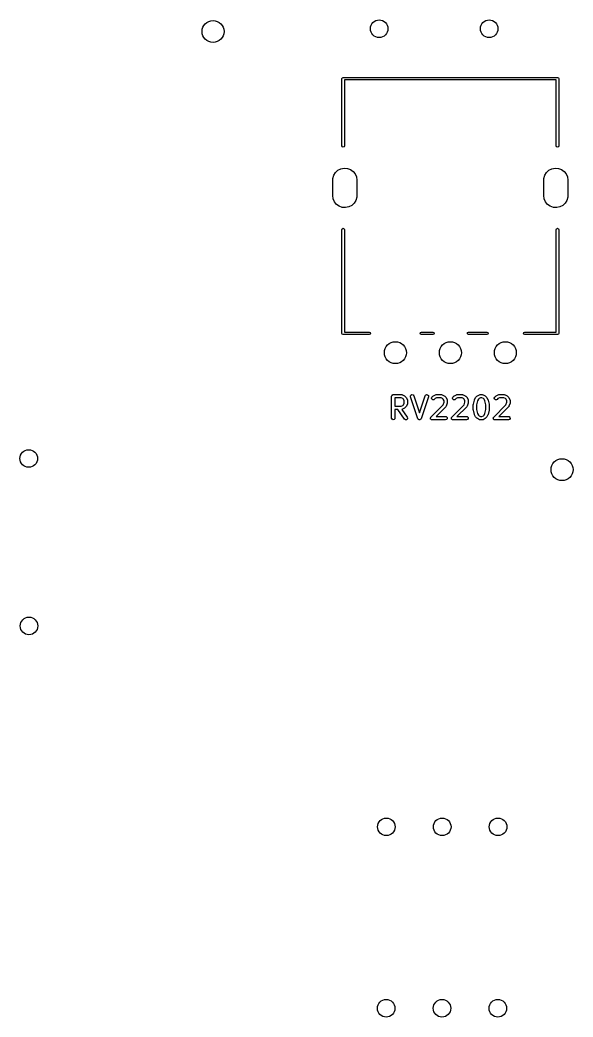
# Model space of a CAD drawing. Extents: x 126 to 289, y -245 to -37.
# Drawn here: x 213.34 to 238.5, y -137.18 to -91.8 of the extents above; entities that cross this region are included whole.
import ezdxf

# ---------------------------------------------------------------- set-up
doc = ezdxf.new("R2010")
doc.units = 0
doc.layers.add('BLACK', color=7, linetype='CONTINUOUS')

msp = doc.modelspace()

# ---------------------------------------------------------------- linework, layer by layer
at = {"layer": 'BLACK', "linetype": 'CONTINUOUS'}
for p, q in [((227.988, -94.474), (228.006, -94.4316)), ((227.988, -97.534), (227.988, -94.474)), ((228.006, -94.4316), (228.048, -94.414)), ((228.048, -94.414), (237.788, -94.414)), ((237.728, -94.534), (228.108, -94.534)), ((228.108, -94.534), (228.108, -97.534)), ((237.728, -97.534), (237.728, -94.534)), ((237.788, -94.414), (237.83, -94.4316)), ((237.83, -94.4316), (237.848, -94.474)), ((237.848, -94.474), (237.848, -97.534)), ((228.006, -97.5764), (227.988, -97.534)), ((228.108, -97.534), (228.09, -97.5764)), ((237.746, -97.5764), (237.728, -97.534)), ((237.848, -97.534), (237.83, -97.5764)), ((228.048, -97.594), (228.006, -97.5764)), ((228.09, -97.5764), (228.048, -97.594)), ((237.788, -97.594), (237.746, -97.5764)), ((237.83, -97.5764), (237.788, -97.594)), ((227.574, -99.0137), (227.616, -98.8703)), ((227.616, -98.8703), (227.694, -98.7434)), ((227.694, -98.7434), (227.804, -98.6424)), ((227.804, -98.6424), (227.937, -98.5746)), ((227.937, -98.5746), (228.083, -98.5451)), ((228.083, -98.5451), (228.232, -98.556)), ((228.232, -98.556), (228.373, -98.6066)), ((228.373, -98.6066), (228.495, -98.6931)), ((228.495, -98.6931), (228.588, -98.8091)), ((228.588, -98.8091), (228.648, -98.9461)), ((237.174, -99.0137), (237.216, -98.8703)), ((237.216, -98.8703), (237.294, -98.7434)), ((237.294, -98.7434), (237.404, -98.6424)), ((237.404, -98.6424), (237.537, -98.5746)), ((237.537, -98.5746), (237.683, -98.5451)), ((237.683, -98.5451), (237.832, -98.556)), ((237.832, -98.556), (237.973, -98.6066)), ((237.973, -98.6066), (238.095, -98.6931)), ((238.095, -98.6931), (238.188, -98.8091)), ((238.188, -98.8091), (238.248, -98.9461)), ((227.568, -99.094), (227.574, -99.0137)), ((227.568, -99.794), (227.568, -99.094)), ((228.648, -98.9461), (228.668, -99.094)), ((228.668, -99.094), (228.668, -99.794)), ((237.168, -99.094), (237.174, -99.0137)), ((237.168, -99.794), (237.168, -99.094)), ((238.248, -98.9461), (238.268, -99.094)), ((238.268, -99.094), (238.268, -99.794)), ((227.588, -99.9419), (227.568, -99.794)), ((228.668, -99.794), (228.662, -99.8743)), ((237.188, -99.9419), (237.168, -99.794)), ((238.268, -99.794), (238.262, -99.8743)), ((227.648, -100.079), (227.588, -99.9419)), ((227.741, -100.195), (227.648, -100.079)), ((227.863, -100.281), (227.741, -100.195)), ((228.004, -100.332), (227.863, -100.281)), ((228.432, -100.246), (228.299, -100.313)), ((228.542, -100.145), (228.432, -100.246)), ((228.62, -100.018), (228.542, -100.145)), ((228.662, -99.8743), (228.62, -100.018)), ((237.248, -100.079), (237.188, -99.9419)), ((237.341, -100.195), (237.248, -100.079)), ((237.463, -100.281), (237.341, -100.195)), ((237.604, -100.332), (237.463, -100.281)), ((238.032, -100.246), (237.899, -100.313)), ((238.142, -100.145), (238.032, -100.246)), ((238.22, -100.018), (238.142, -100.145)), ((238.262, -99.8743), (238.22, -100.018)), ((228.153, -100.343), (228.004, -100.332)), ((228.299, -100.313), (228.153, -100.343)), ((237.753, -100.343), (237.604, -100.332)), ((237.899, -100.313), (237.753, -100.343)), ((227.978, -101.344), (227.996, -101.302)), ((227.978, -106.064), (227.978, -101.344)), ((227.996, -101.302), (228.038, -101.284)), ((228.038, -101.284), (228.08, -101.302)), ((228.08, -101.302), (228.098, -101.344)), ((228.098, -101.344), (228.098, -106.004)), ((237.728, -101.344), (237.746, -101.302)), ((237.728, -106.004), (237.728, -101.344)), ((237.746, -101.302), (237.788, -101.284)), ((237.788, -101.284), (237.83, -101.302)), ((237.83, -101.302), (237.848, -101.344)), ((237.848, -101.344), (237.848, -106.064)), ((227.996, -106.106), (227.978, -106.064)), ((228.038, -106.124), (227.996, -106.106)), ((228.043, -106.122), (228.038, -106.124)), ((228.048, -106.124), (228.043, -106.122)), ((229.228, -106.124), (228.048, -106.124)), ((228.098, -106.004), (229.228, -106.004)), ((229.228, -106.004), (229.27, -106.022)), ((229.27, -106.106), (229.228, -106.124)), ((229.27, -106.022), (229.288, -106.064)), ((229.288, -106.064), (229.27, -106.106)), ((231.538, -106.064), (231.556, -106.022)), ((231.556, -106.106), (231.538, -106.064)), ((231.556, -106.022), (231.598, -106.004)), ((231.598, -106.124), (231.556, -106.106)), ((231.598, -106.004), (232.128, -106.004)), ((232.128, -106.124), (231.598, -106.124)), ((232.128, -106.004), (232.17, -106.022)), ((232.17, -106.106), (232.128, -106.124)), ((232.17, -106.022), (232.188, -106.064)), ((232.188, -106.064), (232.17, -106.106)), ((233.688, -106.064), (233.706, -106.022)), ((233.706, -106.106), (233.688, -106.064)), ((233.706, -106.022), (233.748, -106.004)), ((233.748, -106.124), (233.706, -106.106)), ((233.748, -106.004), (234.578, -106.004)), ((234.578, -106.124), (233.748, -106.124)), ((234.578, -106.004), (234.62, -106.022)), ((234.62, -106.106), (234.578, -106.124)), ((234.62, -106.022), (234.638, -106.064)), ((234.638, -106.064), (234.62, -106.106)), ((236.238, -106.064), (236.256, -106.022)), ((236.256, -106.106), (236.238, -106.064)), ((236.256, -106.022), (236.298, -106.004)), ((236.298, -106.124), (236.256, -106.106)), ((236.298, -106.004), (237.728, -106.004)), ((237.788, -106.124), (236.298, -106.124)), ((237.83, -106.106), (237.788, -106.124)), ((237.848, -106.064), (237.83, -106.106)), ((230.251, -108.91), (230.252, -108.901)), ((230.252, -108.901), (230.265, -108.886)), ((230.265, -108.886), (230.275, -108.869)), ((230.275, -108.869), (230.281, -108.867)), ((230.281, -108.867), (230.285, -108.861)), ((230.285, -108.861), (230.304, -108.858)), ((230.304, -108.858), (230.323, -108.851)), ((230.323, -108.851), (230.704, -108.851)), ((230.704, -108.851), (230.729, -108.856)), ((230.729, -108.856), (230.733, -108.859)), ((230.733, -108.859), (230.737, -108.859)), ((230.737, -108.859), (230.832, -108.907)), ((231.105, -108.924), (231.124, -108.877)), ((231.124, -108.877), (231.169, -108.852)), ((231.169, -108.852), (231.219, -108.862)), ((231.219, -108.862), (231.251, -108.903)), ((231.251, -108.903), (231.513, -109.689)), ((231.513, -109.689), (231.775, -108.903)), ((231.775, -108.903), (231.788, -108.88)), ((231.788, -108.88), (231.832, -108.853)), ((231.832, -108.853), (231.882, -108.86)), ((231.882, -108.86), (231.916, -108.899)), ((231.916, -108.899), (231.918, -108.95)), ((232.146, -108.907), (232.242, -108.859)), ((232.242, -108.859), (232.267, -108.852)), ((232.267, -108.852), (232.271, -108.853)), ((232.271, -108.853), (232.275, -108.851)), ((232.275, -108.851), (232.513, -108.851)), ((232.513, -108.851), (232.539, -108.856)), ((232.539, -108.856), (232.542, -108.859)), ((232.542, -108.859), (232.547, -108.859)), ((232.547, -108.859), (232.642, -108.907)), ((233.099, -108.907), (233.194, -108.859)), ((233.194, -108.859), (233.219, -108.852)), ((233.219, -108.852), (233.223, -108.853)), ((233.223, -108.853), (233.228, -108.851)), ((233.228, -108.851), (233.466, -108.851)), ((233.466, -108.851), (233.491, -108.856)), ((233.491, -108.856), (233.495, -108.859)), ((233.495, -108.859), (233.499, -108.859)), ((233.499, -108.859), (233.594, -108.907)), ((234.146, -108.907), (234.242, -108.859)), ((234.242, -108.859), (234.267, -108.852)), ((234.267, -108.852), (234.271, -108.853)), ((234.271, -108.853), (234.275, -108.851)), ((234.275, -108.851), (234.37, -108.851)), ((234.37, -108.851), (234.396, -108.856)), ((234.396, -108.856), (234.399, -108.859)), ((234.399, -108.859), (234.404, -108.859)), ((234.404, -108.859), (234.499, -108.907)), ((235.004, -108.907), (235.099, -108.859)), ((235.099, -108.859), (235.124, -108.852)), ((235.124, -108.852), (235.128, -108.853)), ((235.128, -108.853), (235.132, -108.851)), ((235.132, -108.851), (235.37, -108.851)), ((235.37, -108.851), (235.396, -108.856)), ((235.396, -108.856), (235.399, -108.859)), ((235.399, -108.859), (235.404, -108.859)), ((235.404, -108.859), (235.499, -108.907)), ((230.248, -108.926), (230.249, -108.917)), ((230.248, -109.926), (230.248, -108.926)), ((230.249, -108.913), (230.251, -108.91)), ((230.249, -108.917), (230.249, -108.913)), ((230.398, -109.001), (230.398, -109.375)), ((230.686, -109.001), (230.398, -109.001)), ((230.755, -109.036), (230.686, -109.001)), ((230.686, -109.375), (230.755, -109.341)), ((230.785, -109.066), (230.755, -109.036)), ((230.755, -109.341), (230.785, -109.311)), ((230.819, -109.135), (230.785, -109.066)), ((230.785, -109.311), (230.819, -109.242)), ((230.819, -109.242), (230.819, -109.135)), ((230.832, -108.907), (230.851, -108.92)), ((230.851, -108.92), (230.852, -108.921)), ((230.852, -108.921), (230.9, -108.969)), ((230.9, -108.969), (230.912, -108.987)), ((230.912, -108.987), (230.914, -108.988)), ((230.914, -108.988), (230.961, -109.083)), ((230.961, -109.293), (230.914, -109.388)), ((230.961, -109.083), (230.969, -109.108)), ((230.962, -109.289), (230.961, -109.293)), ((230.965, -109.285), (230.962, -109.289)), ((230.969, -109.26), (230.965, -109.285)), ((230.969, -109.108), (230.968, -109.113)), ((230.968, -109.113), (230.969, -109.117)), ((230.969, -109.117), (230.969, -109.26)), ((231.109, -108.95), (231.105, -108.924)), ((231.442, -109.95), (231.109, -108.95)), ((231.918, -108.95), (231.584, -109.95)), ((232.032, -109.873), (232.591, -109.314)), ((232.058, -109.015), (232.079, -108.969)), ((232.071, -109.065), (232.058, -109.015)), ((232.113, -109.094), (232.071, -109.065)), ((232.079, -108.969), (232.127, -108.921)), ((232.164, -109.09), (232.113, -109.094)), ((232.127, -108.921), (232.145, -108.908)), ((232.145, -108.908), (232.146, -108.907)), ((232.185, -109.075), (232.164, -109.09)), ((232.224, -109.036), (232.185, -109.075)), ((232.293, -109.001), (232.224, -109.036)), ((232.496, -109.001), (232.293, -109.001)), ((232.564, -109.036), (232.496, -109.001)), ((232.594, -109.066), (232.564, -109.036)), ((232.591, -109.314), (232.629, -109.2)), ((232.629, -109.135), (232.594, -109.066)), ((232.629, -109.2), (232.629, -109.135)), ((232.642, -108.907), (232.66, -108.92)), ((232.66, -108.92), (232.662, -108.921)), ((232.662, -108.921), (232.709, -108.969)), ((232.709, -108.969), (232.722, -108.987)), ((232.722, -108.987), (232.723, -108.988)), ((232.723, -108.988), (232.771, -109.083)), ((232.775, -109.236), (232.727, -109.379)), ((232.771, -109.083), (232.778, -109.108)), ((232.779, -109.212), (232.775, -109.234)), ((232.775, -109.234), (232.775, -109.236)), ((232.778, -109.108), (232.777, -109.113)), ((232.777, -109.113), (232.779, -109.117)), ((232.779, -109.117), (232.779, -109.212)), ((232.984, -109.873), (233.543, -109.314)), ((233.01, -109.015), (233.032, -108.969)), ((233.023, -109.065), (233.01, -109.015)), ((233.065, -109.094), (233.023, -109.065)), ((233.032, -108.969), (233.079, -108.921)), ((233.116, -109.09), (233.065, -109.094)), ((233.079, -108.921), (233.098, -108.908)), ((233.098, -108.908), (233.099, -108.907)), ((233.138, -109.075), (233.116, -109.09)), ((233.177, -109.036), (233.138, -109.075)), ((233.245, -109.001), (233.177, -109.036)), ((233.448, -109.001), (233.245, -109.001)), ((233.516, -109.036), (233.448, -109.001)), ((233.547, -109.066), (233.516, -109.036)), ((233.543, -109.314), (233.581, -109.2)), ((233.581, -109.135), (233.547, -109.066)), ((233.581, -109.2), (233.581, -109.135)), ((233.594, -108.907), (233.612, -108.92)), ((233.612, -108.92), (233.614, -108.921)), ((233.614, -108.921), (233.662, -108.969)), ((233.662, -108.969), (233.674, -108.987)), ((233.674, -108.987), (233.676, -108.988)), ((233.676, -108.988), (233.723, -109.083)), ((233.727, -109.236), (233.68, -109.379)), ((233.723, -109.083), (233.731, -109.108)), ((233.731, -109.212), (233.727, -109.234)), ((233.727, -109.234), (233.727, -109.236)), ((233.731, -109.108), (233.73, -109.113)), ((233.73, -109.113), (233.731, -109.117)), ((233.731, -109.117), (233.731, -109.212)), ((233.962, -109.307), (233.965, -109.293)), ((233.962, -109.545), (233.962, -109.307)), ((233.964, -109.289), (234.012, -109.099)), ((233.965, -109.293), (233.964, -109.289)), ((234.012, -109.099), (234.017, -109.087)), ((234.017, -109.087), (234.018, -109.083)), ((234.018, -109.083), (234.065, -108.988)), ((234.065, -108.988), (234.079, -108.97)), ((234.079, -108.969), (234.127, -108.921)), ((234.079, -108.97), (234.079, -108.969)), ((234.155, -109.143), (234.112, -109.317)), ((234.112, -109.317), (234.112, -109.536)), ((234.127, -108.921), (234.145, -108.908)), ((234.145, -108.908), (234.146, -108.907)), ((234.194, -109.066), (234.155, -109.143)), ((234.224, -109.036), (234.194, -109.066)), ((234.293, -109.001), (234.224, -109.036)), ((234.353, -109.001), (234.293, -109.001)), ((234.421, -109.036), (234.353, -109.001)), ((234.452, -109.066), (234.421, -109.036)), ((234.49, -109.143), (234.452, -109.066)), ((234.533, -109.317), (234.49, -109.143)), ((234.499, -108.907), (234.517, -108.92)), ((234.517, -108.92), (234.519, -108.921)), ((234.519, -108.921), (234.566, -108.969)), ((234.533, -109.536), (234.533, -109.317)), ((234.566, -108.969), (234.579, -108.987)), ((234.579, -108.987), (234.58, -108.988)), ((234.58, -108.988), (234.628, -109.083)), ((234.628, -109.083), (234.632, -109.096)), ((234.632, -109.096), (234.634, -109.099)), ((234.634, -109.099), (234.681, -109.289)), ((234.681, -109.289), (234.682, -109.304)), ((234.682, -109.304), (234.683, -109.307)), ((234.683, -109.307), (234.683, -109.545)), ((234.889, -109.873), (235.448, -109.314)), ((234.915, -109.015), (234.936, -108.969)), ((234.928, -109.065), (234.915, -109.015)), ((234.97, -109.094), (234.928, -109.065)), ((234.936, -108.969), (234.984, -108.921)), ((235.021, -109.09), (234.97, -109.094)), ((234.984, -108.921), (235.002, -108.908)), ((235.002, -108.908), (235.004, -108.907)), ((235.042, -109.075), (235.021, -109.09)), ((235.081, -109.036), (235.042, -109.075)), ((235.15, -109.001), (235.081, -109.036)), ((235.353, -109.001), (235.15, -109.001)), ((235.421, -109.036), (235.353, -109.001)), ((235.452, -109.066), (235.421, -109.036)), ((235.448, -109.314), (235.486, -109.2)), ((235.486, -109.135), (235.452, -109.066)), ((235.486, -109.2), (235.486, -109.135)), ((235.499, -108.907), (235.517, -108.92)), ((235.517, -108.92), (235.519, -108.921)), ((235.519, -108.921), (235.566, -108.969)), ((235.566, -108.969), (235.579, -108.987)), ((235.579, -108.987), (235.58, -108.988)), ((235.58, -108.988), (235.628, -109.083)), ((235.632, -109.236), (235.584, -109.379)), ((235.628, -109.083), (235.635, -109.108)), ((235.636, -109.212), (235.632, -109.234)), ((235.632, -109.234), (235.632, -109.236)), ((235.635, -109.108), (235.634, -109.113)), ((235.634, -109.113), (235.636, -109.117)), ((235.636, -109.117), (235.636, -109.212)), ((230.398, -109.375), (230.686, -109.375)), ((230.522, -109.525), (230.398, -109.525)), ((230.398, -109.525), (230.398, -109.926)), ((230.833, -109.969), (230.522, -109.525)), ((230.708, -109.524), (230.705, -109.525)), ((230.705, -109.525), (230.956, -109.883)), ((230.712, -109.525), (230.708, -109.524)), ((230.737, -109.517), (230.712, -109.525)), ((230.832, -109.47), (230.737, -109.517)), ((230.834, -109.468), (230.832, -109.47)), ((230.852, -109.456), (230.834, -109.468)), ((230.9, -109.408), (230.852, -109.456)), ((230.914, -109.388), (230.9, -109.407)), ((230.9, -109.407), (230.9, -109.408)), ((232.709, -109.408), (232.266, -109.851)), ((232.711, -109.404), (232.709, -109.408)), ((232.715, -109.402), (232.711, -109.404)), ((232.727, -109.379), (232.715, -109.402)), ((233.662, -109.408), (233.218, -109.851)), ((233.663, -109.404), (233.662, -109.408)), ((233.667, -109.402), (233.663, -109.404)), ((233.68, -109.379), (233.667, -109.402)), ((233.963, -109.549), (233.962, -109.545)), ((233.964, -109.564), (233.963, -109.549)), ((234.012, -109.754), (233.964, -109.564)), ((234.014, -109.757), (234.012, -109.754)), ((234.018, -109.769), (234.014, -109.757)), ((234.065, -109.865), (234.018, -109.769)), ((234.112, -109.536), (234.155, -109.71)), ((234.155, -109.71), (234.194, -109.787)), ((234.194, -109.787), (234.224, -109.817)), ((234.421, -109.817), (234.452, -109.787)), ((234.452, -109.787), (234.49, -109.71)), ((234.49, -109.71), (234.533, -109.536)), ((234.628, -109.769), (234.58, -109.865)), ((234.634, -109.754), (234.628, -109.766)), ((234.628, -109.766), (234.628, -109.769)), ((234.681, -109.564), (234.634, -109.754)), ((234.683, -109.545), (234.681, -109.56)), ((234.681, -109.56), (234.681, -109.564)), ((235.566, -109.408), (235.123, -109.851)), ((235.568, -109.404), (235.566, -109.408)), ((235.572, -109.402), (235.568, -109.404)), ((235.584, -109.379), (235.572, -109.402)), ((230.265, -109.975), (230.248, -109.926)), ((230.31, -110), (230.265, -109.975)), ((230.36, -109.991), (230.31, -110)), ((230.393, -109.952), (230.36, -109.991)), ((230.398, -109.926), (230.393, -109.952)), ((230.875, -109.999), (230.833, -109.969)), ((230.926, -109.994), (230.875, -109.999)), ((230.962, -109.958), (230.926, -109.994)), ((230.956, -109.883), (230.967, -109.907)), ((230.967, -109.907), (230.962, -109.958)), ((231.443, -109.952), (231.442, -109.95)), ((231.443, -109.954), (231.443, -109.952)), ((231.459, -109.972), (231.443, -109.954)), ((231.474, -109.99), (231.459, -109.972)), ((231.476, -109.991), (231.474, -109.99)), ((231.478, -109.992), (231.476, -109.991)), ((231.501, -109.996), (231.478, -109.992)), ((231.524, -110.001), (231.501, -109.996)), ((231.526, -110), (231.524, -110.001)), ((231.528, -110), (231.526, -110)), ((231.548, -109.987), (231.528, -110)), ((231.569, -109.976), (231.548, -109.987)), ((231.57, -109.974), (231.569, -109.976)), ((231.572, -109.973), (231.57, -109.974)), ((231.584, -109.95), (231.572, -109.973)), ((232.01, -109.92), (232.011, -109.917)), ((232.016, -109.942), (232.01, -109.92)), ((232.011, -109.913), (232.022, -109.894)), ((232.011, -109.917), (232.011, -109.913)), ((232.02, -109.964), (232.016, -109.942)), ((232.022, -109.966), (232.02, -109.964)), ((232.022, -109.894), (232.032, -109.873)), ((232.023, -109.969), (232.022, -109.966)), ((232.042, -109.982), (232.023, -109.969)), ((232.059, -109.997), (232.042, -109.982)), ((232.064, -109.998), (232.059, -109.997)), ((232.065, -109.999), (232.064, -109.998)), ((232.069, -109.999), (232.065, -109.999)), ((232.085, -110.001), (232.069, -109.999)), ((232.704, -110.001), (232.085, -110.001)), ((232.266, -109.851), (232.704, -109.851)), ((232.704, -109.851), (232.729, -109.856)), ((232.752, -109.984), (232.704, -110.001)), ((232.729, -109.856), (232.769, -109.889)), ((232.778, -109.939), (232.752, -109.984)), ((232.769, -109.889), (232.778, -109.939)), ((232.962, -109.92), (232.964, -109.917)), ((232.968, -109.942), (232.962, -109.92)), ((232.963, -109.913), (232.974, -109.894)), ((232.964, -109.917), (232.963, -109.913)), ((232.972, -109.964), (232.968, -109.942)), ((232.975, -109.966), (232.972, -109.964)), ((232.974, -109.894), (232.984, -109.873)), ((232.976, -109.969), (232.975, -109.966)), ((232.994, -109.982), (232.976, -109.969)), ((233.011, -109.997), (232.994, -109.982)), ((233.016, -109.998), (233.011, -109.997)), ((233.018, -109.999), (233.016, -109.998)), ((233.021, -109.999), (233.018, -109.999)), ((233.037, -110.001), (233.021, -109.999)), ((233.656, -110.001), (233.037, -110.001)), ((233.218, -109.851), (233.656, -109.851)), ((233.656, -109.851), (233.682, -109.856)), ((233.704, -109.984), (233.656, -110.001)), ((233.682, -109.856), (233.721, -109.889)), ((233.73, -109.939), (233.704, -109.984)), ((233.721, -109.889), (233.73, -109.939)), ((234.066, -109.866), (234.065, -109.865)), ((234.079, -109.884), (234.066, -109.866)), ((234.127, -109.932), (234.079, -109.884)), ((234.128, -109.932), (234.127, -109.932)), ((234.146, -109.946), (234.128, -109.932)), ((234.242, -109.993), (234.146, -109.946)), ((234.224, -109.817), (234.293, -109.851)), ((234.246, -109.994), (234.242, -109.993)), ((234.249, -109.997), (234.246, -109.994)), ((234.275, -110.001), (234.249, -109.997)), ((234.37, -110.001), (234.275, -110.001)), ((234.293, -109.851), (234.353, -109.851)), ((234.353, -109.851), (234.421, -109.817)), ((234.375, -110), (234.37, -110.001)), ((234.379, -110.001), (234.375, -110)), ((234.404, -109.993), (234.379, -110.001)), ((234.499, -109.946), (234.404, -109.993)), ((234.5, -109.945), (234.499, -109.946)), ((234.519, -109.932), (234.5, -109.945)), ((234.566, -109.884), (234.519, -109.932)), ((234.567, -109.883), (234.566, -109.884)), ((234.58, -109.865), (234.567, -109.883)), ((234.867, -109.92), (234.869, -109.917)), ((234.873, -109.942), (234.867, -109.92)), ((234.868, -109.913), (234.879, -109.894)), ((234.869, -109.917), (234.868, -109.913)), ((234.877, -109.964), (234.873, -109.942)), ((234.879, -109.966), (234.877, -109.964)), ((234.879, -109.894), (234.889, -109.873)), ((234.88, -109.969), (234.879, -109.966)), ((234.899, -109.982), (234.88, -109.969)), ((234.916, -109.997), (234.899, -109.982)), ((234.921, -109.998), (234.916, -109.997)), ((234.922, -109.999), (234.921, -109.998)), ((234.926, -109.999), (234.922, -109.999)), ((234.942, -110.001), (234.926, -109.999)), ((235.561, -110.001), (234.942, -110.001)), ((235.123, -109.851), (235.561, -109.851)), ((235.561, -109.851), (235.587, -109.856)), ((235.609, -109.984), (235.561, -110.001)), ((235.587, -109.856), (235.626, -109.889)), ((235.635, -109.939), (235.609, -109.984)), ((235.626, -109.889), (235.635, -109.939))]:
    msp.add_line(p, q, dxfattribs=at)
at = {"layer": 'BLACK'}
for centre, radius in [((222.123, -92.329), 0.5), ((229.681, -92.202), 0.4), ((234.681, -92.202), 0.4), ((230.418, -106.944), 0.5), ((232.918, -106.944), 0.5), ((235.418, -106.944), 0.5), ((213.741, -111.76), 0.4), ((237.998, -112.268), 0.5), ((213.751, -119.38), 0.4), ((230.007, -128.524), 0.4), ((232.547, -128.524), 0.4), ((235.087, -128.524), 0.4), ((229.997, -136.779), 0.4), ((232.537, -136.779), 0.4), ((235.077, -136.779), 0.4)]:
    msp.add_circle(centre, radius, dxfattribs=at)

doc.saveas('drawing.dxf')
